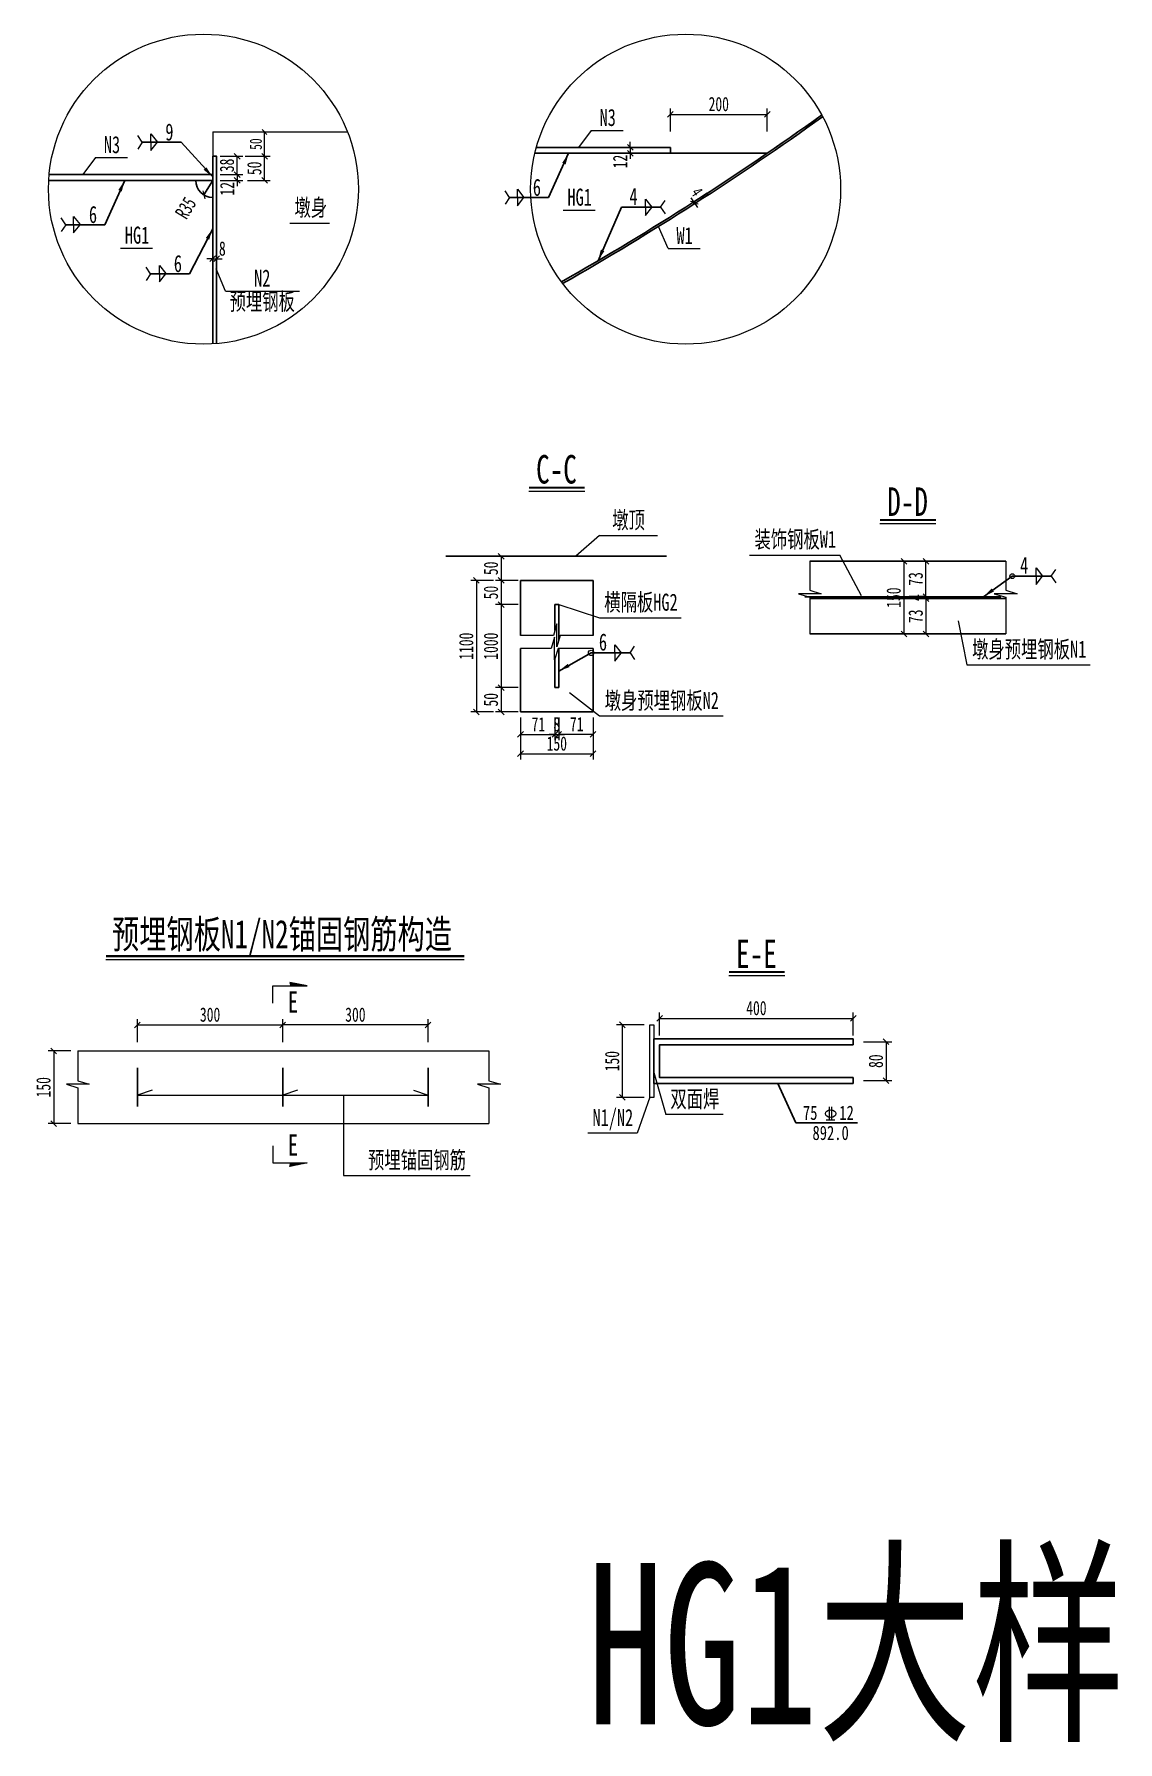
# Model space of a CAD drawing. Header units: millimetres. Extents: x 134964 to 142664, y -3921 to 2190.
# Drawn here: x 140528.2 to 140752, y -31.5 to 321.1 of the extents above; entities that cross this region are included whole.
import ezdxf
from ezdxf.enums import TextEntityAlignment as Align

# ---------------------------------------------------------------- set-up
doc = ezdxf.new("R2010")
doc.units = ezdxf.units.MM
doc.header["$LTSCALE"] = 2
doc.layers.get('0').update_dxf_attribs({"lineweight": 15})
doc.layers.get('DEFPOINTS').update_dxf_attribs({"color": 8, "lineweight": 15})
for name, color, linetype, lineweight in [('Dim', 4, 'Continuous', 15), ('文字', 7, 'Continuous', 15), ('文字说明', 7, 'Continuous', 15), ('标注线及字体', 2, 'Continuous', 15), ('钢板', 1, 'Continuous', 25)]:
    doc.layers.add(name, color=color, linetype=linetype, lineweight=lineweight)
doc.styles.add('111', font='仿宋_GB2312.TTF', dxfattribs={"width": 0.7})
doc.styles.add('BM_Dim', font='仿宋_GB2312.TTF', dxfattribs={"width": 0.85})
doc.styles.add('fs', font='仿宋_GB2312.TTF', dxfattribs={"width": 0.7})
doc.styles.get("Standard").update_dxf_attribs({"font": 'txt', "bigfont": 'gbcbig.shx'})
doc.dimstyles.new('200', dxfattribs={"dimscale": 0, "dimtxt": 2.5, "dimasz": 1, "dimexe": 1, "dimexo": 1, "dimgap": 0.6, "dimtad": 1, "dimdec": 0, "dimlfac": 10, "dimdsep": 46, "dimtxsty": '111', "dimblk": 'OBLIQUE', "dimcen": 0, "dimclrd": 4, "dimclre": 4, "dimclrt": 4, "dimadec": 1, "dimazin": 2, "dimtfac": 1, "dimtdec": 0, "dimtix": 1, "dimtmove": 2, "dimatfit": 3, "dimfxl": 4, "dimfxlon": 1, "dimtolj": 1, "dimlwd": -1, "dimlwe": -1, "dimarcsym": 0})
doc.dimstyles.get("Standard").update_dxf_attribs({"dimtxt": 0.18, "dimasz": 0.18, "dimexe": 0.18, "dimexo": 0.0625, "dimgap": 0.09, "dimtad": 0, "dimtih": 1, "dimtoh": 1, "dimdec": 6, "dimzin": 0, "dimdsep": 46, "dimtxsty": 'Standard', "dimcen": 0.09, "dimadec": 0, "dimazin": 0, "dimtfac": 1, "dimtdec": 6, "dimtofl": 0, "dimtmove": 2, "dimatfit": 3, "dimfxl": 1, "dimtolj": 1, "dimtzin": 0, "dimarcsym": 0})

# ---------------------------------------------------------------- blocks, each defined once
blk = doc.blocks.new('_Oblique')
at = {"color": 0, "linetype": 'ByBlock', "lineweight": -2}
blk.add_line((-0.5, -0.5), (0.5, 0.5), dxfattribs=at)
blk = doc.blocks.new('*D6')
at = {"color": 4}
for p, q in [((140628.19, 203.28), (140623.48, 203.28)), ((140624.66, 203.28), (140624.66, 186.15)), ((140628.19, 186.15), (140623.48, 186.15))]:
    blk.add_line(p, q, dxfattribs=at)
at = {"layer": 'DEFPOINTS', "color": 0}
for p in [(140633.25, 203.28), (140624.66, 186.15), (140633.25, 186.15)]:
    blk.add_point(p, dxfattribs=at)
at = {"color": 4, "xscale": 1.176470588235294, "yscale": 1.176470588235294, "zscale": 1.176470588235294}
for p, rotation in [((140624.66, 203.28), 90), ((140624.66, 186.15), 270)]:
    blk.add_blockref('_Oblique', p, dxfattribs=dict(at, rotation=rotation))
at = {"color": 4, "insert": (140622.55, 194.71), "char_height": 2.941, "attachment_point": 5, "rotation": 90, "style": '111'}
blk.add_mtext('\\A1;1000', dxfattribs=at)
blk = doc.blocks.new('*D7')
at = {"color": 4}
for p, q in [((140628.65, 176.02), (140628.65, 171.31)), ((140643.65, 176.02), (140643.65, 171.31)), ((140628.65, 172.49), (140643.65, 172.49))]:
    blk.add_line(p, q, dxfattribs=at)
at = {"layer": 'DEFPOINTS', "color": 0}
for p in [(140628.65, 181.15), (140643.65, 181.15), (140643.65, 172.49)]:
    blk.add_point(p, dxfattribs=at)
at = {"color": 4, "xscale": 1.176470588235294, "yscale": 1.176470588235294, "zscale": 1.176470588235294, "rotation": 180}
blk.add_blockref('_Oblique', (140628.65, 172.49), dxfattribs=at)
at = {"color": 4, "xscale": 1.176470588235294, "yscale": 1.176470588235294, "zscale": 1.176470588235294}
blk.add_blockref('_Oblique', (140643.65, 172.49), dxfattribs=at)
at = {"color": 4, "insert": (140636.15, 174.59), "char_height": 2.941, "attachment_point": 5, "style": '111'}
blk.add_mtext('\\A1;150', dxfattribs=at)
blk = doc.blocks.new('*D8')
at = {"color": 4}
for p, q in [((140628.65, 179.97), (140628.65, 175.31)), ((140635.75, 180.01), (140635.75, 175.31)), ((140628.65, 176.48), (140635.75, 176.48))]:
    blk.add_line(p, q, dxfattribs=at)
at = {"layer": 'DEFPOINTS', "color": 0}
for p in [(140628.65, 181.15), (140635.75, 182.07), (140635.75, 176.48)]:
    blk.add_point(p, dxfattribs=at)
at = {"color": 4, "xscale": 1.176470588235294, "yscale": 1.176470588235294, "zscale": 1.176470588235294, "rotation": 180}
blk.add_blockref('_Oblique', (140628.65, 176.48), dxfattribs=at)
at = {"color": 4, "xscale": 1.176470588235294, "yscale": 1.176470588235294, "zscale": 1.176470588235294}
blk.add_blockref('_Oblique', (140635.75, 176.48), dxfattribs=at)
at = {"color": 4, "insert": (140632.34, 178.58), "char_height": 2.941, "attachment_point": 5, "style": '111'}
blk.add_mtext('\\A1;71', dxfattribs=at)
blk = doc.blocks.new('*D9')
at = {"color": 4}
for p, q in [((140636.55, 180.01), (140636.55, 175.31)), ((140635.75, 176.48), (140634.57, 176.48)), ((140635.75, 179), (140635.75, 175.31)), ((140635.75, 176.48), (140636.55, 176.48)), ((140636.55, 176.48), (140637.72, 176.48))]:
    blk.add_line(p, q, dxfattribs=at)
at = {"layer": 'DEFPOINTS', "color": 0}
for p in [(140635.75, 180.18), (140636.55, 182.07), (140636.55, 176.48)]:
    blk.add_point(p, dxfattribs=at)
at = {"color": 4, "xscale": 1.176470588235294, "yscale": 1.176470588235294, "zscale": 1.176470588235294}
blk.add_blockref('_Oblique', (140635.75, 176.48), dxfattribs=at)
at = {"color": 4, "xscale": 1.176470588235294, "yscale": 1.176470588235294, "zscale": 1.176470588235294, "rotation": 180}
blk.add_blockref('_Oblique', (140636.55, 176.48), dxfattribs=at)
at = {"color": 4, "insert": (140636.15, 178.59), "char_height": 2.941, "attachment_point": 5, "style": '111'}
blk.add_mtext('\\A1;8', dxfattribs=at)
blk = doc.blocks.new('*D10')
at = {"color": 4}
for p, q in [((140643.65, 179.97), (140643.65, 175.31)), ((140636.55, 179), (140636.55, 175.31)), ((140643.65, 176.48), (140636.55, 176.48))]:
    blk.add_line(p, q, dxfattribs=at)
at = {"layer": 'DEFPOINTS', "color": 0}
for p in [(140636.55, 180.18), (140643.65, 181.15), (140636.55, 176.48)]:
    blk.add_point(p, dxfattribs=at)
at = {"color": 4, "xscale": 1.176470588235294, "yscale": 1.176470588235294, "zscale": 1.176470588235294, "rotation": 180}
blk.add_blockref('_Oblique', (140636.55, 176.48), dxfattribs=at)
at = {"color": 4, "xscale": 1.176470588235294, "yscale": 1.176470588235294, "zscale": 1.176470588235294}
blk.add_blockref('_Oblique', (140643.65, 176.48), dxfattribs=at)
at = {"color": 4, "insert": (140640.26, 178.62), "char_height": 2.941, "attachment_point": 5, "style": '111'}
blk.add_mtext('\\A1;71', dxfattribs=at)
blk = doc.blocks.new('*D16')
at = {"color": 4}
for p, q in [((140549.56, 112.99), (140549.56, 117.7)), ((140549.56, 116.52), (140579.56, 116.52)), ((140579.56, 112.99), (140579.56, 117.7))]:
    blk.add_line(p, q, dxfattribs=at)
at = {"layer": 'DEFPOINTS', "color": 0}
for p in [(140579.56, 116.52), (140549.56, 110.15), (140579.56, 110.15)]:
    blk.add_point(p, dxfattribs=at)
at = {"color": 4, "xscale": 1.176470588235294, "yscale": 1.176470588235294, "zscale": 1.176470588235294, "rotation": 180}
blk.add_blockref('_Oblique', (140549.56, 116.52), dxfattribs=at)
at = {"color": 4, "xscale": 1.176470588235294, "yscale": 1.176470588235294, "zscale": 1.176470588235294}
blk.add_blockref('_Oblique', (140579.56, 116.52), dxfattribs=at)
at = {"color": 4, "insert": (140564.56, 118.63), "char_height": 2.941, "attachment_point": 5, "style": '111'}
blk.add_mtext('\\A1;300', dxfattribs=at)
blk = doc.blocks.new('*D17')
at = {"color": 4}
for p, q in [((140579.56, 112.99), (140579.56, 117.7)), ((140609.56, 116.52), (140579.56, 116.52)), ((140609.56, 112.99), (140609.56, 117.7))]:
    blk.add_line(p, q, dxfattribs=at)
at = {"layer": 'DEFPOINTS', "color": 0}
for p in [(140579.56, 116.52), (140579.56, 110.15), (140609.56, 110.15)]:
    blk.add_point(p, dxfattribs=at)
at = {"color": 4, "xscale": 1.176470588235294, "yscale": 1.176470588235294, "zscale": 1.176470588235294, "rotation": 180}
blk.add_blockref('_Oblique', (140579.56, 116.52), dxfattribs=at)
at = {"color": 4, "xscale": 1.176470588235294, "yscale": 1.176470588235294, "zscale": 1.176470588235294}
blk.add_blockref('_Oblique', (140609.56, 116.52), dxfattribs=at)
at = {"color": 4, "insert": (140594.56, 118.63), "char_height": 2.941, "attachment_point": 5, "style": '111'}
blk.add_mtext('\\A1;300', dxfattribs=at)
blk = doc.blocks.new('*D18')
at = {"color": 4}
for p, q in [((140535.79, 111.15), (140531.09, 111.15)), ((140532.26, 111.15), (140532.26, 96.15)), ((140535.79, 96.15), (140531.09, 96.15))]:
    blk.add_line(p, q, dxfattribs=at)
at = {"layer": 'DEFPOINTS', "color": 0}
for p in [(140545.95, 111.15), (140532.26, 96.15), (140545.95, 96.15)]:
    blk.add_point(p, dxfattribs=at)
at = {"color": 4, "xscale": 1.176470588235294, "yscale": 1.176470588235294, "zscale": 1.176470588235294}
for p, rotation in [((140532.26, 111.15), 90), ((140532.26, 96.15), 270)]:
    blk.add_blockref('_Oblique', p, dxfattribs=dict(at, rotation=rotation))
at = {"color": 4, "insert": (140530.16, 103.65), "char_height": 2.941, "attachment_point": 5, "rotation": 90, "style": '111'}
blk.add_mtext('\\A1;150', dxfattribs=at)
blk = doc.blocks.new('剖面箭头')
at = {"ltscale": 10}
h = blk.add_hatch(dxfattribs=at)
h.set_pattern_fill('ANSI31', color=2, style=0)
h.set_pattern_definition([(45, (-182.99888, -777.8594), (-0.088388348, 0.088388348), [])])
h.paths.add_polyline_path([(6, -3), (3.15, -3), (3, -3.6)])
at = {"color": 3, "ltscale": 10}
blk.add_line((0, 0), (0, -3), dxfattribs=at)
at = {"color": 2, "ltscale": 10}
for p, q in [((0, -3), (6, -3)), ((6, -3), (3, -3.6)), ((3, -3.6), (3.15, -3))]:
    blk.add_line(p, q, dxfattribs=at)
blk = doc.blocks.new('*D19')
at = {"color": 4}
for p, q in [((140657.36, 114.34), (140657.36, 119.05)), ((140657.36, 117.87), (140697.36, 117.87)), ((140697.36, 114.34), (140697.36, 119.05))]:
    blk.add_line(p, q, dxfattribs=at)
at = {"layer": 'DEFPOINTS', "color": 0}
for p in [(140697.36, 117.87), (140657.36, 112.44), (140697.36, 112.44)]:
    blk.add_point(p, dxfattribs=at)
at = {"color": 4, "xscale": 1.176470588235294, "yscale": 1.176470588235294, "zscale": 1.176470588235294, "rotation": 180}
blk.add_blockref('_Oblique', (140657.36, 117.87), dxfattribs=at)
at = {"color": 4, "xscale": 1.176470588235294, "yscale": 1.176470588235294, "zscale": 1.176470588235294}
blk.add_blockref('_Oblique', (140697.36, 117.87), dxfattribs=at)
at = {"color": 4, "insert": (140677.36, 119.98), "char_height": 2.941, "attachment_point": 5, "style": '111'}
blk.add_mtext('\\A1;400', dxfattribs=at)
blk = doc.blocks.new('*D21')
at = {"color": 4}
for p, q in [((140710.65, 212.23), (140706.64, 212.23)), ((140707.82, 212.23), (140707.82, 197.23)), ((140710.63, 197.23), (140706.64, 197.23))]:
    blk.add_line(p, q, dxfattribs=at)
at = {"layer": 'DEFPOINTS', "color": 0}
for p in [(140711.83, 212.23), (140707.82, 197.23), (140711.8, 197.23)]:
    blk.add_point(p, dxfattribs=at)
at = {"color": 4, "xscale": 1.176470588235294, "yscale": 1.176470588235294, "zscale": 1.176470588235294}
for p, rotation in [((140707.82, 212.23), 90), ((140707.82, 197.23), 270)]:
    blk.add_blockref('_Oblique', p, dxfattribs=dict(at, rotation=rotation))
at = {"color": 4, "insert": (140705.71, 204.73), "char_height": 2.941, "attachment_point": 5, "rotation": 90, "style": '111'}
blk.add_mtext('\\A1;150', dxfattribs=at)
blk = doc.blocks.new('*D22')
at = {"color": 4}
for p, q in [((140712.65, 204.93), (140711.19, 204.93)), ((140712.65, 204.53), (140711.19, 204.53)), ((140712.36, 204.93), (140712.36, 206.11)), ((140712.36, 204.93), (140712.36, 204.53)), ((140712.36, 204.53), (140712.36, 203.35))]:
    blk.add_line(p, q, dxfattribs=at)
at = {"layer": 'DEFPOINTS', "color": 0}
for p in [(140712.36, 204.53), (140713.83, 204.93), (140713.83, 204.53)]:
    blk.add_point(p, dxfattribs=at)
at = {"color": 4, "xscale": 1.176470588235295, "yscale": 1.176470588235295, "zscale": 1.176470588235295}
for p, rotation in [((140712.36, 204.93), 270), ((140712.36, 204.53), 90)]:
    blk.add_blockref('_Oblique', p, dxfattribs=dict(at, rotation=rotation))
at = {"color": 4, "insert": (140710.29, 204.73), "char_height": 2.941, "attachment_point": 5, "rotation": 90, "style": '111'}
blk.add_mtext('\\A1;4', dxfattribs=at)
blk = doc.blocks.new('*D23')
at = {"color": 4}
for p, q in [((140712.36, 212.23), (140711.19, 212.23)), ((140712.36, 204.93), (140712.36, 212.23)), ((140712.65, 204.93), (140711.19, 204.93))]:
    blk.add_line(p, q, dxfattribs=at)
at = {"layer": 'DEFPOINTS', "color": 0}
for p in [(140712.36, 212.23), (140713.53, 212.23), (140713.83, 204.93)]:
    blk.add_point(p, dxfattribs=at)
at = {"color": 4, "xscale": 1.176470588235294, "yscale": 1.176470588235294, "zscale": 1.176470588235294}
for p, rotation in [((140712.36, 212.23), 90), ((140712.36, 204.93), 270)]:
    blk.add_blockref('_Oblique', p, dxfattribs=dict(at, rotation=rotation))
at = {"color": 4, "insert": (140710.26, 208.58), "char_height": 2.941, "attachment_point": 5, "rotation": 90, "style": '111'}
blk.add_mtext('\\A1;73', dxfattribs=at)
blk = doc.blocks.new('*D24')
at = {"color": 4}
for p, q in [((140712.65, 204.53), (140711.19, 204.53)), ((140712.36, 204.53), (140712.36, 197.23)), ((140712.65, 197.23), (140711.19, 197.23))]:
    blk.add_line(p, q, dxfattribs=at)
at = {"layer": 'DEFPOINTS', "color": 0}
for p in [(140713.83, 204.53), (140712.36, 197.23), (140713.83, 197.23)]:
    blk.add_point(p, dxfattribs=at)
at = {"color": 4, "xscale": 1.176470588235294, "yscale": 1.176470588235294, "zscale": 1.176470588235294}
for p, rotation in [((140712.36, 204.53), 90), ((140712.36, 197.23), 270)]:
    blk.add_blockref('_Oblique', p, dxfattribs=dict(at, rotation=rotation))
at = {"color": 4, "insert": (140710.26, 200.88), "char_height": 2.941, "attachment_point": 5, "rotation": 90, "style": '111'}
blk.add_mtext('\\A1;73', dxfattribs=at)
blk = doc.blocks.new('*D25')
at = {"color": 4}
for p, q in [((140627.47, 208.28), (140623.48, 208.28)), ((140624.66, 208.28), (140624.66, 203.28)), ((140628.19, 203.28), (140623.48, 203.28))]:
    blk.add_line(p, q, dxfattribs=at)
at = {"layer": 'DEFPOINTS', "color": 0}
for p in [(140628.65, 208.28), (140624.66, 203.28), (140633.25, 203.28)]:
    blk.add_point(p, dxfattribs=at)
at = {"color": 4, "xscale": 1.176470588235294, "yscale": 1.176470588235294, "zscale": 1.176470588235294}
for p, rotation in [((140624.66, 208.28), 90), ((140624.66, 203.28), 270)]:
    blk.add_blockref('_Oblique', p, dxfattribs=dict(at, rotation=rotation))
at = {"color": 4, "insert": (140622.55, 205.78), "char_height": 2.941, "attachment_point": 5, "rotation": 90, "style": '111'}
blk.add_mtext('\\A1;50', dxfattribs=at)
blk = doc.blocks.new('*D26')
at = {"color": 4}
for p, q in [((140627.47, 186.15), (140623.48, 186.15)), ((140624.66, 186.15), (140624.66, 181.15)), ((140628.19, 181.15), (140623.48, 181.15))]:
    blk.add_line(p, q, dxfattribs=at)
at = {"layer": 'DEFPOINTS', "color": 0}
for p in [(140628.65, 186.15), (140624.66, 181.15), (140633.25, 181.15)]:
    blk.add_point(p, dxfattribs=at)
at = {"color": 4, "xscale": 1.176470588235294, "yscale": 1.176470588235294, "zscale": 1.176470588235294}
for p, rotation in [((140624.66, 186.15), 90), ((140624.66, 181.15), 270)]:
    blk.add_blockref('_Oblique', p, dxfattribs=dict(at, rotation=rotation))
at = {"color": 4, "insert": (140622.55, 183.65), "char_height": 2.941, "attachment_point": 5, "rotation": 90, "style": '111'}
blk.add_mtext('\\A1;50', dxfattribs=at)
blk = doc.blocks.new('*D27')
at = {"color": 4}
for p, q in [((140623.08, 208.28), (140618.37, 208.28)), ((140619.55, 208.28), (140619.55, 181.15)), ((140623.08, 181.15), (140618.37, 181.15))]:
    blk.add_line(p, q, dxfattribs=at)
at = {"layer": 'DEFPOINTS', "color": 0}
for p in [(140628.65, 208.28), (140619.55, 181.15), (140628.19, 181.15)]:
    blk.add_point(p, dxfattribs=at)
at = {"color": 4, "xscale": 1.176470588235294, "yscale": 1.176470588235294, "zscale": 1.176470588235294}
for p, rotation in [((140619.55, 208.28), 90), ((140619.55, 181.15), 270)]:
    blk.add_blockref('_Oblique', p, dxfattribs=dict(at, rotation=rotation))
at = {"color": 4, "insert": (140617.45, 194.71), "char_height": 2.941, "attachment_point": 5, "rotation": 90, "style": '111'}
blk.add_mtext('\\A1;1100', dxfattribs=at)
blk = doc.blocks.new('*D28')
at = {"color": 4}
for p, q in [((140628.19, 213.28), (140623.48, 213.28)), ((140624.66, 213.28), (140624.66, 208.28)), ((140628.19, 208.28), (140623.48, 208.28))]:
    blk.add_line(p, q, dxfattribs=at)
at = {"layer": 'DEFPOINTS', "color": 0}
for p in [(140631.71, 213.28), (140624.66, 208.28), (140633.25, 208.28)]:
    blk.add_point(p, dxfattribs=at)
at = {"color": 4, "xscale": 1.176470588235294, "yscale": 1.176470588235294, "zscale": 1.176470588235294}
for p, rotation in [((140624.66, 213.28), 90), ((140624.66, 208.28), 270)]:
    blk.add_blockref('_Oblique', p, dxfattribs=dict(at, rotation=rotation))
at = {"color": 4, "insert": (140622.55, 210.78), "char_height": 2.941, "attachment_point": 5, "rotation": 90, "style": '111'}
blk.add_mtext('\\A1;50', dxfattribs=at)
blk = doc.blocks.new('三级钢')
at = {"color": 7, "lineweight": 18}
for p, q in [((-0.2, -1.13), (-0.2, 1.22)), ((0.2, -1.13), (0.2, 1.22)), ((-0.8, -1.13), (0.78, -1.13))]:
    blk.add_line(p, q, dxfattribs=at)
blk.add_ellipse((0, 0), major_axis=(0.966, 0), ratio=0.701732, dxfattribs=at)
blk = doc.blocks.new('*D61')
at = {"color": 4}
for p, q in [((140659.59, 300.97), (140659.59, 305.68)), ((140659.59, 304.5), (140679.59, 304.5)), ((140679.59, 300.97), (140679.59, 305.68))]:
    blk.add_line(p, q, dxfattribs=at)
at = {"layer": 'DEFPOINTS', "color": 0}
for p in [(140679.59, 304.5), (140659.59, 297.67), (140679.59, 296.47)]:
    blk.add_point(p, dxfattribs=at)
at = {"color": 4, "xscale": 1.176470588235294, "yscale": 1.176470588235294, "zscale": 1.176470588235294, "rotation": 180}
blk.add_blockref('_Oblique', (140659.59, 304.5), dxfattribs=at)
at = {"color": 4, "xscale": 1.176470588235294, "yscale": 1.176470588235294, "zscale": 1.176470588235294}
blk.add_blockref('_Oblique', (140679.59, 304.5), dxfattribs=at)
at = {"color": 4, "insert": (140669.59, 306.61), "char_height": 2.941, "attachment_point": 5, "style": '111'}
blk.add_mtext('\\A1;200', dxfattribs=at)
blk = doc.blocks.new('*D62')
at = {"color": 4}
for p, q in [((140566.62, 295.86), (140571.32, 295.86)), ((140570.15, 292.06), (140570.15, 295.86)), ((140566.62, 292.06), (140571.32, 292.06))]:
    blk.add_line(p, q, dxfattribs=at)
at = {"layer": 'DEFPOINTS', "color": 0}
for p in [(140565.09, 295.86), (140570.15, 295.86), (140565.09, 292.06)]:
    blk.add_point(p, dxfattribs=at)
at = {"color": 4, "xscale": 1.176470588235294, "yscale": 1.176470588235294, "zscale": 1.176470588235294}
for p, rotation in [((140570.15, 295.86), 90), ((140570.15, 292.06), 270)]:
    blk.add_blockref('_Oblique', p, dxfattribs=dict(at, rotation=rotation))
at = {"color": 4, "insert": (140568.04, 293.96), "char_height": 2.941, "attachment_point": 5, "rotation": 90, "style": '111'}
blk.add_mtext('\\A1;38', dxfattribs=at)
blk = doc.blocks.new('*D63')
at = {"color": 4}
for p, q in [((140570.15, 292.06), (140570.15, 293.24)), ((140566.62, 292.06), (140571.32, 292.06)), ((140566.62, 290.86), (140571.32, 290.86)), ((140570.15, 292.06), (140570.15, 290.86)), ((140570.15, 290.86), (140570.15, 289.68))]:
    blk.add_line(p, q, dxfattribs=at)
at = {"layer": 'DEFPOINTS', "color": 0}
for p in [(140565.09, 292.06), (140565.09, 290.86), (140570.15, 290.86)]:
    blk.add_point(p, dxfattribs=at)
at = {"color": 4, "xscale": 1.176470588235294, "yscale": 1.176470588235294, "zscale": 1.176470588235294}
for p, rotation in [((140570.15, 292.06), 270), ((140570.15, 290.86), 90)]:
    blk.add_blockref('_Oblique', p, dxfattribs=dict(at, rotation=rotation))
at = {"color": 4, "insert": (140568.07, 289.13), "char_height": 2.941, "attachment_point": 5, "rotation": 90, "style": '111'}
blk.add_mtext('\\A1;12', dxfattribs=at)
blk = doc.blocks.new('*D64')
at = {"color": 4}
for p, q in [((140572.27, 295.86), (140576.98, 295.86)), ((140575.8, 290.86), (140575.8, 295.86)), ((140572.27, 290.86), (140576.98, 290.86))]:
    blk.add_line(p, q, dxfattribs=at)
at = {"layer": 'DEFPOINTS', "color": 0}
for p in [(140565.09, 295.86), (140575.8, 295.86), (140565.09, 290.86)]:
    blk.add_point(p, dxfattribs=at)
at = {"color": 4, "xscale": 1.176470588235294, "yscale": 1.176470588235294, "zscale": 1.176470588235294}
for p, rotation in [((140575.8, 295.86), 90), ((140575.8, 290.86), 270)]:
    blk.add_blockref('_Oblique', p, dxfattribs=dict(at, rotation=rotation))
at = {"color": 4, "insert": (140573.7, 293.36), "char_height": 2.941, "attachment_point": 5, "rotation": 90, "style": '111'}
blk.add_mtext('\\A1;50', dxfattribs=at)
blk = doc.blocks.new('*D65')
at = {"color": 4}
for p, q in [((140563.27, 287.87), (140565.09, 290.86)), ((140565.09, 290.86), (140563.27, 287.87))]:
    blk.add_line(p, q, dxfattribs=at)
at = {"layer": 'DEFPOINTS', "color": 0}
for p in [(140565.09, 290.86), (140563.27, 287.87)]:
    blk.add_point(p, dxfattribs=at)
at = {"color": 4, "xscale": 1.176470588235294, "yscale": 1.176470588235294, "zscale": 1.176470588235294, "rotation": 238.7079830867831}
blk.add_blockref('_Oblique', (140563.27, 287.87), dxfattribs=at)
at = {"color": 4, "insert": (140559.53, 285.17), "char_height": 2.941, "attachment_point": 5, "rotation": 58.708, "style": '111'}
blk.add_mtext('\\A1;R35', dxfattribs=at)
blk = doc.blocks.new('*D66')
at = {"color": 4}
for p, q in [((140565.09, 277.12), (140565.09, 273.5)), ((140565.89, 277.12), (140565.89, 273.5)), ((140565.09, 274.68), (140563.91, 274.68)), ((140565.09, 274.68), (140565.89, 274.68)), ((140565.89, 274.68), (140567.06, 274.68))]:
    blk.add_line(p, q, dxfattribs=at)
at = {"layer": 'DEFPOINTS', "color": 0}
for p in [(140565.09, 278.29), (140565.89, 278.29), (140565.89, 274.68)]:
    blk.add_point(p, dxfattribs=at)
at = {"color": 4, "xscale": 1.176470588235294, "yscale": 1.176470588235294, "zscale": 1.176470588235294}
blk.add_blockref('_Oblique', (140565.09, 274.68), dxfattribs=at)
at = {"color": 4, "xscale": 1.176470588235294, "yscale": 1.176470588235294, "zscale": 1.176470588235294, "rotation": 180}
blk.add_blockref('_Oblique', (140565.89, 274.68), dxfattribs=at)
at = {"color": 4, "insert": (140567.09, 276.78), "char_height": 2.941, "attachment_point": 5, "style": '111'}
blk.add_mtext('\\A1;8', dxfattribs=at)
blk = doc.blocks.new('*D67')
at = {"color": 4}
for p, q in [((140571.8, 300.86), (140576.8, 300.86)), ((140575.8, 295.86), (140575.8, 300.86)), ((140571.8, 295.86), (140576.8, 295.86))]:
    blk.add_line(p, q, dxfattribs=at)
at = {"layer": 'DEFPOINTS', "color": 0}
for p in [(140565.09, 300.86), (140575.8, 300.86), (140565.09, 295.86)]:
    blk.add_point(p, dxfattribs=at)
at = {"color": 4}
for p, rotation in [((140575.8, 300.86), 90), ((140575.8, 295.86), 270)]:
    blk.add_blockref('_Oblique', p, dxfattribs=dict(at, rotation=rotation))
at = {"color": 4, "insert": (140574.01, 298.36), "char_height": 2.5, "attachment_point": 5, "rotation": 90, "style": '111'}
blk.add_mtext('\\A1;50', dxfattribs=at)
blk = doc.blocks.new('*D68')
at = {"color": 4}
for p, q in [((140667.22, 288.22), (140663.61, 285.87)), ((140667.43, 287.89), (140663.83, 285.54)), ((140664.45, 286.42), (140663.9, 287.26)), ((140664.45, 286.42), (140664.67, 286.08)), ((140664.67, 286.08), (140665.21, 285.25))]:
    blk.add_line(p, q, dxfattribs=at)
at = {"layer": 'DEFPOINTS', "color": 0}
for p in [(140664.67, 286.08), (140668.05, 288.77), (140668.27, 288.43)]:
    blk.add_point(p, dxfattribs=at)
at = {"color": 4}
for p, rotation in [((140664.45, 286.42), 303.0801863092702), ((140664.67, 286.08), 123.0801863092702)]:
    blk.add_blockref('_Oblique', p, dxfattribs=dict(at, rotation=rotation))
at = {"color": 4, "insert": (140665.1, 288.49), "char_height": 2.5, "attachment_point": 5, "rotation": 303.0802, "style": '111'}
blk.add_mtext('\\A1;4', dxfattribs=at)
blk = doc.blocks.new('*D69')
at = {"color": 4}
for p, q in [((140651.69, 297.67), (140650.13, 297.67)), ((140651.69, 296.47), (140650.13, 296.47)), ((140651.31, 297.67), (140651.31, 298.85)), ((140651.31, 297.67), (140651.31, 296.47)), ((140651.31, 296.47), (140651.31, 295.3))]:
    blk.add_line(p, q, dxfattribs=at)
at = {"layer": 'DEFPOINTS', "color": 0}
for p in [(140651.31, 296.47), (140652.87, 297.67), (140652.87, 296.47)]:
    blk.add_point(p, dxfattribs=at)
at = {"color": 4, "xscale": 1.176470588235294, "yscale": 1.176470588235294, "zscale": 1.176470588235294}
for p, rotation in [((140651.31, 297.67), 270), ((140651.31, 296.47), 90)]:
    blk.add_blockref('_Oblique', p, dxfattribs=dict(at, rotation=rotation))
at = {"color": 4, "insert": (140649.21, 294.76), "char_height": 2.941, "attachment_point": 5, "rotation": 90, "style": '111'}
blk.add_mtext('\\A1;12', dxfattribs=at)
blk = doc.blocks.new('*D101')
at = {"color": 4}
for p, q in [((140654.18, 116.54), (140648.5, 116.54)), ((140649.68, 101.54), (140649.68, 116.54)), ((140654.18, 101.54), (140648.5, 101.54))]:
    blk.add_line(p, q, dxfattribs=at)
at = {"layer": 'DEFPOINTS', "color": 0}
for p in [(140649.68, 116.54), (140655.36, 116.54), (140655.36, 101.54)]:
    blk.add_point(p, dxfattribs=at)
at = {"color": 4, "xscale": 1.176470588235295, "yscale": 1.176470588235295, "zscale": 1.176470588235295}
for p, rotation in [((140649.68, 116.54), 90), ((140649.68, 101.54), 270)]:
    blk.add_blockref('_Oblique', p, dxfattribs=dict(at, rotation=rotation))
at = {"color": 4, "insert": (140647.58, 109.04), "char_height": 2.941, "attachment_point": 5, "rotation": 90, "style": '111'}
blk.add_mtext('\\A1;150', dxfattribs=at)
blk = doc.blocks.new('*D112')
at = {"color": 4}
for p, q in [((140699.44, 113.04), (140705.32, 113.04)), ((140704.14, 113.04), (140704.14, 105.04)), ((140699.44, 105.04), (140705.32, 105.04))]:
    blk.add_line(p, q, dxfattribs=at)
at = {"layer": 'DEFPOINTS', "color": 0}
for p in [(140697.36, 113.04), (140697.36, 105.04), (140704.14, 105.04)]:
    blk.add_point(p, dxfattribs=at)
at = {"color": 4, "xscale": 1.176470588235295, "yscale": 1.176470588235295, "zscale": 1.176470588235295}
for p, rotation in [((140704.14, 113.04), 90), ((140704.14, 105.04), 270)]:
    blk.add_blockref('_Oblique', p, dxfattribs=dict(at, rotation=rotation))
at = {"color": 4, "insert": (140702.04, 109.04), "char_height": 2.941, "attachment_point": 5, "rotation": 90, "style": '111'}
blk.add_mtext('\\A1;80', dxfattribs=at)

msp = doc.modelspace()

# ---------------------------------------------------------------- linework, layer by layer
at = {"color": 8}
for q in [(140592.94, 300.86), (140565.09, 257.11)]:
    msp.add_line((140565.09, 300.86), q, dxfattribs=at)
for p, q in [((140643.24, 301.17), (140640.62, 297.67)), ((140643.24, 301.17), (140649.85, 301.17)), ((140540.88, 295.56), (140538.27, 292.06)), ((140540.88, 295.56), (140547.5, 295.56)), ((140637.44, 284.73), (140644.05, 284.73)), ((140581.04, 282.03), (140589.23, 282.03)), ((140659.11, 276.79), (140657.16, 281.37)), ((140546.06, 276.88), (140552.67, 276.88)), ((140659.11, 276.79), (140665.73, 276.79)), ((140567.73, 268.02), (140565.79, 272.6)), ((140567.73, 268.02), (140583.04, 268.02)), ((140644.96, 217.57), (140640.11, 213.28)), ((140644.96, 217.57), (140656.96, 217.57)), ((140675.94, 213.47), (140694.56, 213.47)), ((140699.05, 205.13), (140694.56, 213.47)), ((140636.55, 203.28), (140644.96, 200.59)), ((140644.96, 200.59), (140661.85, 200.59)), ((140719.02, 199.93), (140720.83, 190.88)), ((140720.83, 190.88), (140746.28, 190.88)), ((140638.75, 185.13), (140644.96, 180.3)), ((140644.96, 180.3), (140670.51, 180.3)), ((140537.24, 111.15), (140622.13, 111.15)), ((140656.16, 106.67), (140658.67, 98.04)), ((140552.59, 103.07), (140549.56, 102.05)), ((140582.59, 103.07), (140579.56, 102.05)), ((140606.53, 103.07), (140609.56, 102.05)), ((140549.56, 102.05), (140609.56, 102.05)), ((140592.08, 102.05), (140592.08, 85.43)), ((140655.36, 101.6), (140652.72, 94.2)), ((140537.24, 96.15), (140622.13, 96.15)), ((140670.52, 98.04), (140658.67, 98.04)), ((140652.72, 94.2), (140642.55, 94.2)), ((140592.08, 85.43), (140618.24, 85.43))]:
    msp.add_line(p, q)
at = {"color": 4}
for p, q in [((140630.38, 226.73), (140641.91, 226.73)), ((140702.87, 220.05), (140714.41, 220.05)), ((140543.05, 130), (140617.04, 130)), ((140671.67, 126.72), (140683.2, 126.72))]:
    msp.add_line(p, q, dxfattribs=at)
at = {"lineweight": 25}
for p, q in [((140681.81, 104.44), (140685.53, 96.34)), ((140685.53, 96.34), (140698.24, 96.34))]:
    msp.add_line(p, q, dxfattribs=at)
at = {"color": 6, "const_width": 0.424}
for points in [[(140630.38, 227.44), (140641.91, 227.44)], [(140702.87, 220.76), (140714.41, 220.76)], [(140543.05, 130.71), (140617.04, 130.71)], [(140671.67, 127.42), (140683.2, 127.42)]]:
    msp.add_lwpolyline(points, dxfattribs=at)
at = {"color": 4}
for points in [[(140688.39, 212.23), (140688.39, 206.24), (140690.74, 205.54), (140686.03, 205.54), (140688.39, 204.83), (140688.39, 203.89), (140688.39, 197.23)], [(140728.84, 212.23), (140728.84, 206.24), (140731.19, 205.54), (140726.48, 205.54), (140728.84, 204.83), (140728.84, 203.89), (140728.84, 197.23)], [(140643.65, 196.94), (140636.85, 196.94), (140636.15, 194.59), (140636.15, 199.3), (140635.44, 196.94), (140634.5, 196.94), (140628.65, 196.94)], [(140643.65, 194.24), (140636.4, 194.24), (140635.69, 191.89), (140635.69, 196.59), (140634.98, 194.24), (140634.04, 194.24), (140628.65, 194.24)], [(140537.24, 111.15), (140537.24, 104.97), (140539.59, 104.26), (140534.88, 104.26), (140537.24, 103.55), (140537.24, 102.61), (140537.24, 96.15)], [(140622.13, 111.15), (140622.13, 104.97), (140624.49, 104.26), (140619.78, 104.26), (140622.13, 103.55), (140622.13, 102.61), (140622.13, 96.15)]]:
    msp.add_lwpolyline(points, dxfattribs=at)
msp.add_lwpolyline([(140655.36, 116.54), (140656.16, 116.54), (140656.16, 101.54), (140655.36, 101.54)], close=True)
at = {"const_width": 0.3}
msp.add_lwpolyline([(140656.16, 113.64), (140656.16, 104.44)], dxfattribs=at)
for centre in [(140563.19, 289.06), (140662.75, 289.06)]:
    msp.add_circle(centre, 32)
at = {"color": 8}
for centre, radius in [((140730.2, 209.17), 0.494), ((140643.23, 193.32), 0.565)]:
    msp.add_circle(centre, radius, dxfattribs=at)
at = {"layer": '文字说明', "color": 8, "linetype": 'Continuous'}
for p, q in [((140550.53, 298.74), (140549.61, 300.13)), ((140550.53, 298.74), (140549.61, 297.34)), ((140626.41, 287.33), (140625.48, 288.72)), ((140626.41, 287.33), (140625.48, 285.93)), ((140657.58, 285.33), (140658.51, 286.73)), ((140534.75, 281.71), (140533.82, 283.11)), ((140657.58, 285.33), (140658.51, 283.94)), ((140534.75, 281.71), (140533.82, 280.32)), ((140552.28, 271.59), (140551.35, 272.98)), ((140552.28, 271.59), (140551.35, 270.2)), ((140738.25, 209.17), (140739.18, 210.56)), ((140738.25, 209.17), (140739.18, 207.78)), ((140651.28, 193.32), (140652.21, 194.72)), ((140651.28, 193.32), (140652.21, 191.93))]:
    msp.add_line(p, q, dxfattribs=at)
at = {"layer": '文字说明', "color": 8}
for p, q in [((140552.34, 300.46), (140553.68, 298.78)), ((140552.34, 298.78), (140552.34, 300.46)), ((140552.34, 297.05), (140553.68, 298.74)), ((140552.34, 298.74), (140552.34, 297.05)), ((140628.03, 287.37), (140628.03, 289.05)), ((140628.03, 289.05), (140629.37, 287.37)), ((140628.03, 287.33), (140628.03, 285.64)), ((140628.03, 285.64), (140629.37, 287.33)), ((140654.43, 287.02), (140655.77, 285.33)), ((140654.43, 285.33), (140654.43, 287.02)), ((140536.37, 283.44), (140537.71, 281.75)), ((140536.37, 281.75), (140536.37, 283.44)), ((140654.43, 283.61), (140655.77, 285.29)), ((140654.43, 285.29), (140654.43, 283.61)), ((140536.37, 280.03), (140537.71, 281.71)), ((140536.37, 281.71), (140536.37, 280.03)), ((140554.09, 273.32), (140555.43, 271.63)), ((140554.09, 271.63), (140554.09, 273.32)), ((140554.09, 269.9), (140555.43, 271.59)), ((140554.09, 271.59), (140554.09, 269.9)), ((140735.11, 210.86), (140736.45, 209.17)), ((140735.11, 209.17), (140735.11, 210.86)), ((140735.11, 207.44), (140736.45, 209.13)), ((140735.11, 209.13), (140735.11, 207.44)), ((140648.13, 193.33), (140648.13, 195.01)), ((140648.13, 195.01), (140649.47, 193.33)), ((140648.13, 193.29), (140648.13, 191.6)), ((140648.13, 191.6), (140649.47, 193.29))]:
    msp.add_line(p, q, dxfattribs=at)
at = {"layer": '钢板'}
for p, q in [((140631.62, 296.47), (140679.59, 296.47)), ((140631.93, 297.67), (140659.59, 297.67)), ((140659.59, 296.47), (140659.59, 297.67)), ((140531.25, 290.86), (140565.09, 290.86)), ((140531.34, 292.06), (140565.09, 292.06)), ((140613.26, 213.28), (140658.77, 213.28)), ((140688.39, 212.23), (140728.84, 212.23)), ((140628.65, 208.28), (140643.65, 208.28)), ((140628.65, 196.94), (140628.65, 208.28)), ((140643.65, 196.94), (140643.65, 208.28)), ((140687.39, 204.93), (140727.84, 204.93)), ((140688.35, 204.53), (140728.8, 204.53)), ((140635.75, 203.28), (140635.75, 197.96)), ((140635.75, 203.28), (140636.55, 203.28)), ((140636.55, 203.28), (140636.55, 195.93)), ((140628.65, 181.15), (140628.65, 194.24)), ((140636.55, 194.24), (140636.55, 186.15)), ((140643.65, 181.15), (140643.65, 194.24)), ((140688.39, 197.23), (140728.84, 197.23)), ((140635.75, 192.08), (140635.75, 186.15)), ((140635.75, 186.15), (140636.55, 186.15)), ((140628.65, 181.15), (140643.65, 181.15)), ((140697.36, 112.44), (140697.36, 113.64)), ((140549.56, 107.65), (140549.56, 99.65)), ((140579.56, 107.65), (140579.56, 99.65)), ((140609.56, 107.65), (140609.56, 99.65)), ((140697.36, 105.64), (140697.36, 104.44))]:
    msp.add_line(p, q, dxfattribs=at)
for points in [[(140637.15, 269.94, 0.026592), (140690.81, 304.34)], [(140637.35, 269.59, 0.026592), (140691.04, 304.02)]]:
    msp.add_lwpolyline(points, format="xyb", dxfattribs=at)
for points in [[(140565.09, 257.11), (140565.09, 295.86), (140565.89, 295.86), (140565.89, 257.17)], [(140697.36, 113.64), (140656.16, 113.64), (140656.16, 104.44), (140697.36, 104.44)], [(140697.36, 112.44), (140657.36, 112.44), (140657.36, 105.64), (140697.36, 105.64)]]:
    msp.add_lwpolyline(points, dxfattribs=at)
msp.add_arc((140565.09, 290.86), 3.5, 180, 270, dxfattribs=at)

# ---------------------------------------------------------------- block references
at = {"xscale": 1.129050352965821, "yscale": 1.129050352965821, "zscale": 1.129050352965821}
msp.add_blockref('三级钢', (140692.69, 98.2), dxfattribs=at)
at = {"layer": 'Dim', "xscale": -1.176470588235294, "yscale": 1.176470588235294, "zscale": 1.176470588235294, "rotation": 180}
msp.add_blockref('剖面箭头', (140577.52, 121.03), dxfattribs=at)
at = {"layer": 'Dim', "xscale": 1.176470588235294, "yscale": 1.176470588235294, "zscale": 1.176470588235294}
msp.add_blockref('剖面箭头', (140577.52, 91.56), dxfattribs=at)

# ---------------------------------------------------------------- texts
at = {"lineweight": 25, "style": 'fs', "width": 0.75}
msp.add_text('75   12', height=2.941, dxfattribs=at).set_placement((140686.97, 96.92))
msp.add_text('892.0', height=2.941, dxfattribs=at).set_placement((140692.69, 94.21), align=Align.MIDDLE)
at = {"layer": '文字', "style": 'BM_Dim', "width": 0.7}
for s, p in [('N3', (140646.66, 301.04)), ('N3', (140544.3, 295.43)), ('HG1', (140640.86, 284.59)), ('墩身', (140585.36, 282.46)), ('HG1', (140549.48, 276.75)), ('W1', (140662.53, 276.65)), ('N2', (140575.33, 267.88)), ('预埋钢板', (140575.33, 263.04)), ('墩顶', (140650.96, 217.95)), ('装饰钢板W1', (140685.39, 213.96)), ('横隔板HG2', (140653.53, 200.97)), ('墩身预埋钢板N1', (140733.69, 191.26)), ('墩身预埋钢板N2', (140657.83, 180.68)), ('双面焊', (140664.66, 98.43)), ('N1/N2', (140647.72, 94.58)), ('预埋锚固钢筋', (140607.28, 85.81))]:
    msp.add_text(s, height=3.529, dxfattribs=at).set_placement(p, align=Align.BOTTOM_CENTER)
at = {"layer": '文字', "color": 8, "style": 'BM_Dim', "width": 0.7}
for s, p in [('9', (140557, 299.09)), ('6', (140632.88, 287.68)), ('4', (140652.82, 285.81)), ('6', (140541.22, 282.07)), ('6', (140558.75, 271.94)), ('4', (140733.49, 209.65)), ('6', (140646.52, 193.81))]:
    msp.add_text(s, height=3.53, dxfattribs=at).set_placement(p, align=Align.RIGHT)
at = {"layer": '文字', "style": 'BM_Dim', "width": 0.7}
for p in [(140581.68, 119.06), (140581.68, 89.52)]:
    msp.add_text('E', height=4.41, dxfattribs=at).set_placement(p, align=Align.CENTER)
at = {"layer": '标注线及字体', "color": 0, "style": '111', "width": 0.7}
for s, height, p in [('C-C', 5.882, (140631.87, 228.29)), ('D-D', 5.882, (140704.37, 221.61)), ('预埋钢板N1/N2锚固钢筋构造', 5.8824, (140544.32, 132.31)), ('E-E', 5.882, (140673.16, 128.27))]:
    msp.add_text(s, height=height, dxfattribs=at).set_placement(p)
msp.add_text('HG1大样', height=33.333, dxfattribs=at).set_placement((140698.04, -10.53), align=Align.MIDDLE)

# ---------------------------------------------------------------- dimensions: what is measured, and where the dimension line sits
for base, p1, p2, picture, middle in [((140679.59, 304.5), (140659.59, 297.67), (140679.59, 296.47), '*D61', (140669.59, 306.61)), ((140643.65, 172.49), (140628.65, 181.15), (140643.65, 181.15), '*D7', (140636.15, 174.59)), ((140636.55, 176.48), (140635.75, 180.18), (140636.55, 182.07), '*D9', (140636.15, 178.59)), ((140579.56, 116.52), (140549.56, 110.15), (140579.56, 110.15), '*D16', (140564.56, 118.63)), ((140697.36, 117.87), (140657.36, 112.44), (140697.36, 112.44), '*D19', (140677.36, 119.98))]:
    dim = msp.add_linear_dim(base=base, p1=p1, p2=p2, dimstyle='200', override={"dimscale": 1.176471, "dimblk": 'Oblique', "dimfxl": 3})
    dim.commit()
    dim.dimension.update_dxf_attribs({"geometry": picture, "text_midpoint": middle})
for base, p1, p2, angle, override, picture, middle in [((140575.8, 300.86), (140565.09, 295.86), (140565.09, 300.86), 90, {"dimscale": 1}, '*D67', (140574.01, 298.36)), ((140570.15, 295.86), (140565.09, 292.06), (140565.09, 295.86), 90, {"dimscale": 1.176471, "dimblk": 'Oblique', "dimfxl": 3}, '*D62', (140568.04, 293.96)), ((140575.8, 295.86), (140565.09, 290.86), (140565.09, 295.86), 90, {"dimscale": 1.176471, "dimblk": 'Oblique', "dimfxl": 3}, '*D64', (140573.7, 293.36)), ((140624.66, 208.28), (140631.71, 213.28), (140633.25, 208.28), 90, {"dimscale": 1.176471, "dimblk": 'Oblique', "dimfxl": 3}, '*D28', (140622.55, 210.78)), ((140707.82, 197.23), (140711.83, 212.23), (140711.8, 197.23), 90, {"dimscale": 1.176471, "dimblk": 'Oblique', "dimfxl": 3}, '*D21', (140705.71, 204.73)), ((140712.36, 212.23), (140713.83, 204.93), (140713.53, 212.23), 90, {"dimscale": 1.176471, "dimblk": 'Oblique', "dimfxl": 3}, '*D23', (140710.26, 208.58)), ((140712.36, 197.23), (140713.83, 204.53), (140713.83, 197.23), 90, {"dimscale": 1.176471, "dimblk": 'Oblique', "dimfxl": 3}, '*D24', (140710.26, 200.88)), ((140712.36, 204.53), (140713.83, 204.93), (140713.83, 204.53), 90, {"dimscale": 1.176471, "dimfxl": 3}, '*D22', (140710.29, 204.73)), ((140579.56, 116.52), (140609.56, 110.15), (140579.56, 110.15), 180, {"dimscale": 1.176471, "dimblk": 'Oblique', "dimfxl": 3}, '*D17', (140594.56, 118.63)), ((140649.68, 116.54), (140655.36, 101.54), (140655.36, 116.54), 90, {"dimscale": 1.176471}, '*D101', (140647.58, 109.04)), ((140704.14, 105.04), (140697.36, 113.04), (140697.36, 105.04), 90, {"dimscale": 1.176471}, '*D112', (140702.04, 109.04)), ((140532.26, 96.15), (140545.95, 111.15), (140545.95, 96.15), 90, {"dimscale": 1.176471, "dimblk": 'Oblique', "dimfxl": 3}, '*D18', (140530.16, 103.65))]:
    dim = msp.add_linear_dim(base=base, p1=p1, p2=p2, angle=angle, dimstyle='200', override=override)
    dim.commit()
    dim.dimension.update_dxf_attribs({"geometry": picture, "text_midpoint": middle})
for base, p1, p2, angle, override, picture, middle, dimtype in [((140651.31, 296.47), (140652.87, 297.67), (140652.87, 296.47), 90, {"dimscale": 1.176471, "dimblk": 'Oblique', "dimfxl": 3}, '*D69', (140649.21, 294.76), 160), ((140570.15, 290.86), (140565.09, 292.06), (140565.09, 290.86), 90, {"dimscale": 1.176471, "dimblk": 'Oblique', "dimfxl": 3}, '*D63', (140568.07, 289.13), 160), ((140664.67, 286.08), (140668.05, 288.77), (140668.27, 288.43), 303.0802, {"dimscale": 1}, '*D68', (140665.1, 288.49), 161), ((140636.55, 176.48), (140643.65, 181.15), (140636.55, 180.18), 180, {"dimscale": 1.176471, "dimblk": 'Oblique', "dimfxl": 3}, '*D10', (140640.26, 178.62), 160)]:
    dim = msp.add_linear_dim(base=base, p1=p1, p2=p2, angle=angle, dimstyle='200', override=override)
    dim.commit()
    dim.dimension.update_dxf_attribs({"geometry": picture, "text_midpoint": middle, "dimtype": dimtype})
dim = msp.add_radius_dim(center=(140565.09, 290.86), mpoint=(140563.27, 287.87), dimstyle='200', override={"dimscale": 1.176471, "dimblk": 'Oblique', "dimfxl": 3})
dim.commit()
dim.dimension.update_dxf_attribs({"geometry": '*D65', "text_midpoint": (140559.53, 285.17), "dimtype": 164})
for base, p1, p2, picture, middle in [((140565.89, 274.68), (140565.09, 278.29), (140565.89, 278.29), '*D66', (140567.09, 276.78)), ((140635.75, 176.48), (140628.65, 181.15), (140635.75, 182.07), '*D8', (140632.34, 178.58))]:
    dim = msp.add_linear_dim(base=base, p1=p1, p2=p2, dimstyle='200', override={"dimscale": 1.176471, "dimblk": 'Oblique', "dimfxl": 3})
    dim.commit()
    dim.dimension.update_dxf_attribs({"geometry": picture, "text_midpoint": middle, "dimtype": 160})
for base, p1, p2, text, picture, middle in [((140619.55, 181.15), (140628.65, 208.28), (140628.19, 181.15), '1100', '*D27', (140617.45, 194.71)), ((140624.66, 203.28), (140628.65, 208.28), (140633.25, 203.28), '50', '*D25', (140622.55, 205.78)), ((140624.66, 186.15), (140633.25, 203.28), (140633.25, 186.15), '1000', '*D6', (140622.55, 194.71)), ((140624.66, 181.15), (140628.65, 186.15), (140633.25, 181.15), '50', '*D26', (140622.55, 183.65))]:
    dim = msp.add_linear_dim(base=base, p1=p1, p2=p2, angle=90, text=text, dimstyle='200', override={"dimscale": 1.176471, "dimblk": 'Oblique', "dimfxl": 3})
    dim.commit()
    dim.dimension.update_dxf_attribs({"geometry": picture, "text_midpoint": middle})

# ---------------------------------------------------------------- leaders
at = {"layer": '文字说明', "color": 8}
for points in [[(140565.09, 291.57), (140558.59, 298.74), (140550.53, 298.74)], [(140638.59, 296.47), (140634.46, 287.33), (140626.41, 287.33)], [(140546.93, 290.86), (140542.8, 281.71), (140534.75, 281.71)], [(140644.66, 274.28), (140649.53, 285.33), (140657.58, 285.33)], [(140565.09, 280.9), (140560.33, 271.59), (140552.28, 271.59)], [(140724.27, 204.93), (140730.2, 209.17), (140738.25, 209.17)], [(140636.55, 189.58), (140643.23, 193.32), (140651.28, 193.32)]]:
    msp.add_leader(points, dimstyle='Standard', override={"dimscale": 1.176471, "dimasz": 2}, dxfattribs=at)

doc.saveas('drawing.dxf')
